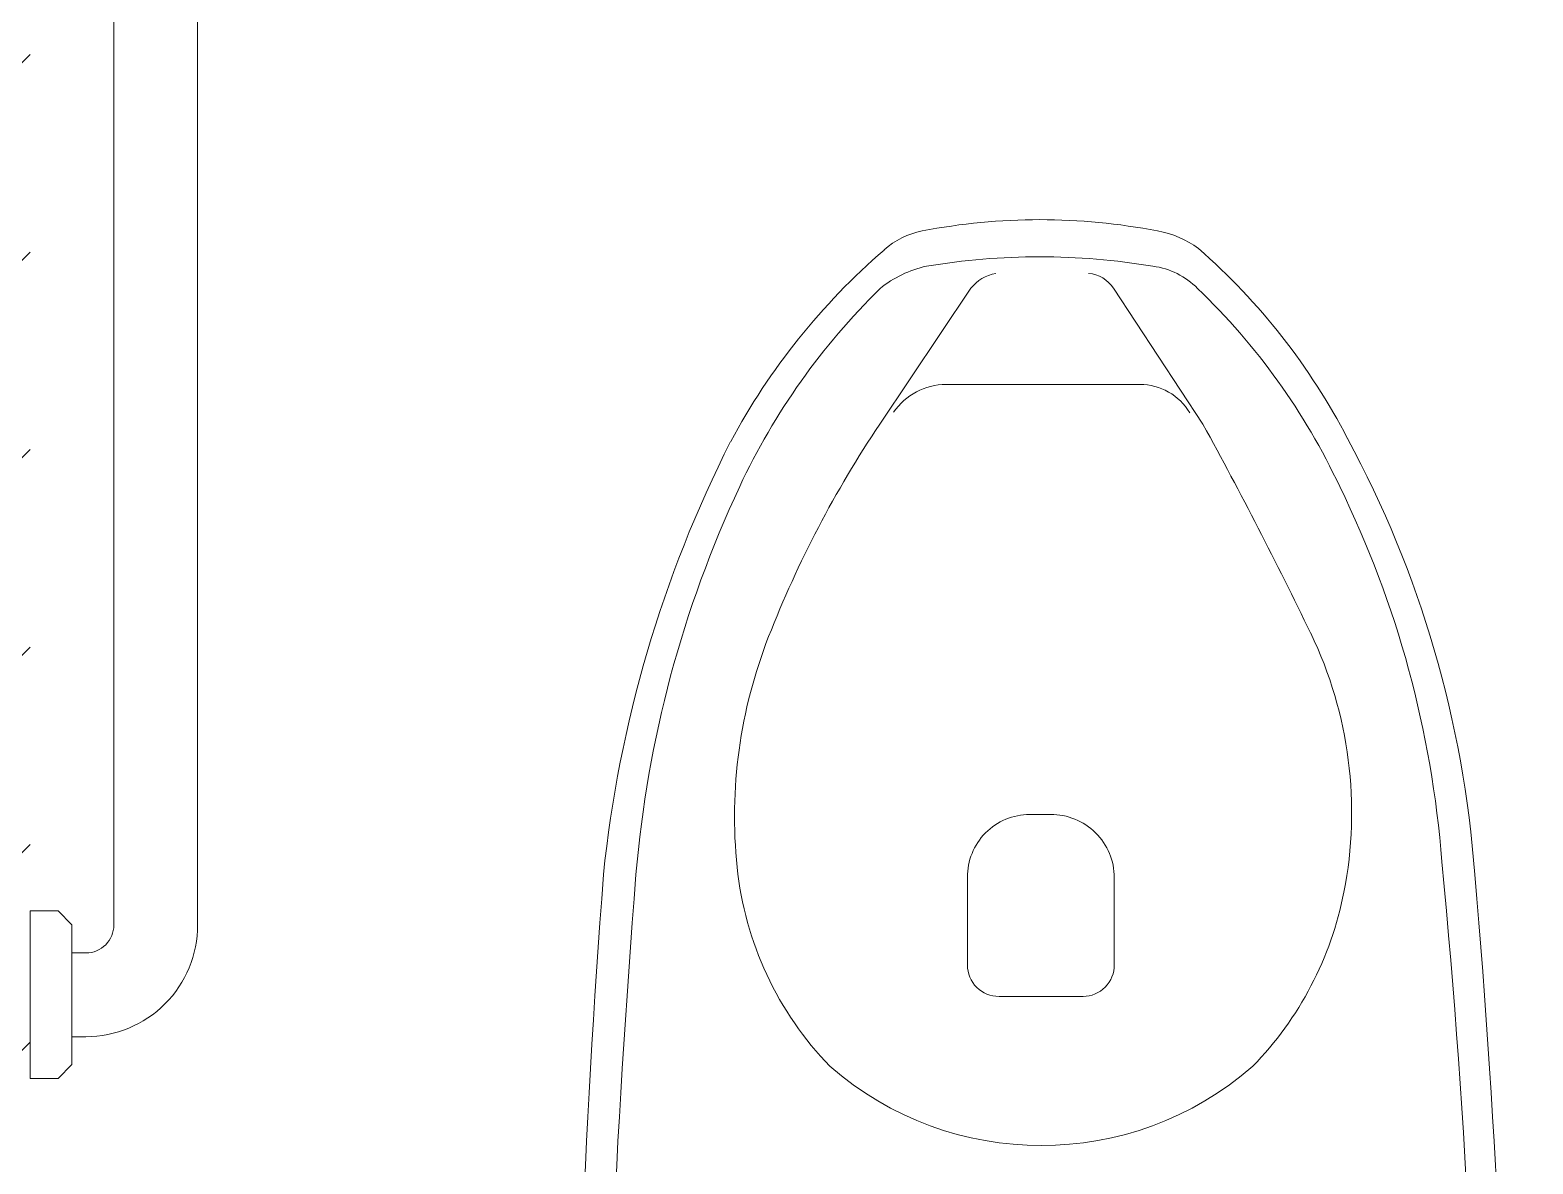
# Model space of a CAD drawing. Header units: inches. Extents: x -2978 to 4308, y -21 to 2608.
# Drawn here: x 871.29 to 898.19, y 1017.41 to 1037.71 of the extents above; entities that cross this region are included whole.
import ezdxf

# ---------------------------------------------------------------- set-up
doc = ezdxf.new("R2010")
doc.units = ezdxf.units.IN
doc.header["$LTSCALE"] = 0.2
doc.header["$MEASUREMENT"] = 0
doc.header["$PDSIZE"] = 8
doc.layers.get('0').update_dxf_attribs({"color": 20, "linetype": 'CONTINUOUS', "lineweight": 40})
doc.layers.get('Defpoints').update_dxf_attribs({"color": 240, "linetype": 'CONTINUOUS', "lineweight": 0})
for name, color, linetype, lineweight in [('Hatches', 8, 'CONTINUOUS', 5), ('Viewed', 150, 'CONTINUOUS', 9), ('Walls', 7, 'CONTINUOUS', 40)]:
    doc.layers.add(name, color=color, linetype=linetype, lineweight=lineweight)
doc.styles.get("Standard").update_dxf_attribs({"font": 'arial.ttf', "width": 0.8})

# ---------------------------------------------------------------- blocks, each defined once
blk = doc.blocks.new('I_PLUMB_GRAB_42IN + PLATE_P')
at = {"color": 0, "linetype": 'ByBlock', "lineweight": -2}
blk.add_line((0.75, 21.75), (0.75, 20.25), dxfattribs=at)
blk.add_lwpolyline([(0.75, 22.25), (0.5, 22.5), (0, 22.5), (0, 19.5), (0.5, 19.5), (0.75, 19.75), (0.75, 20.25), (1, 20.25, -0.414214), (1.5, 19.75), (1.5, -19.75, -0.414214), (1, -20.25), (0.75, -20.25), (0.75, -19.75), (0.5, -19.5), (0, -19.5), (0, -22.5), (0.5, -22.5), (0.75, -22.25), (0.75, -21.75), (1, -21.75, 0.414214), (3, -19.75), (3, 19.75, 0.414214), (1, 21.75), (0.75, 21.75)], format="xyb", close=True, dxfattribs=at)
at = {"layer": 'Defpoints', "color": 0, "linetype": 'ByBlock', "lineweight": -2}
blk.add_point((0, 22.5), dxfattribs=at)
blk = doc.blocks.new('floor plan')
at = {"layer": 'Hatches'}
h = blk.add_hatch(dxfattribs=at)
h.set_pattern_fill('ANSI31', color=256, scale=20, style=0)
h.set_pattern_definition([(45, (267.6333, -330.0607), (-1.767767, 1.767767), [])])
h.paths.add_polyline_path([(70.176, 791.977, 0.887026), (94.004, 791.977), (363.742, 791.978), (363.742, 722.375), (368.742, 722.375), (368.742, 791.978), (369.742, 791.978), (369.742, 908.711), (151.569, 908.711), (151.569, 900.618), (139.742, 900.618), (139.742, 908.711), (32.054, 908.711), (32.054, 900.711), (0, 900.711), (0, 895.711), (60.367, 895.711), (60.367, 900.711), (79.929, 900.711), (79.929, 811.711), (0, 811.711), (0, 805.711), (79.929, 805.711), (79.929, 805.212, 0.278864), (70.633, 796.977), (42.742, 796.977), (42.742, 678.375), (42.742, 547.545), (215.044, 547.545), (363.742, 547.545), (363.742, 365.898), (261.492, 365.898), (261.492, 71.961), (368.742, 71.961), (368.742, 178.773), (385.058, 178.773), (385.058, 183.773), (368.742, 183.773), (368.742, 243.773), (363.117, 243.773), (363.117, 77.586), (267.117, 77.586), (267.117, 288.273), (363.117, 288.273), (363.117, 284.773), (368.742, 284.773), (368.742, 365.898), (368.742, 552.545), (368.742, 622.375), (363.742, 622.375), (363.742, 552.545), (47.742, 552.545), (47.742, 666.375), (145.016, 666.375), (145.016, 601.201), (150.016, 601.201), (150.016, 666.375), (185.038, 666.375), (209.497, 666.375), (209.497, 601.259), (214.497, 601.259), (214.497, 666.375), (298.622, 666.375), (298.622, 601.259), (303.622, 601.259), (303.622, 666.375), (303.746, 666.375), (363.742, 666.375), (363.742, 662.375), (368.742, 662.375), (368.742, 682.375), (363.742, 682.375), (363.742, 678.375), (303.746, 678.375), (303.746, 743.977), (298.746, 743.977), (298.746, 678.375), (214.336, 678.375), (214.336, 742.371), (185.038, 742.371), (185.038, 678.375), (47.742, 678.375), (47.742, 791.977)])
h.paths.add_polyline_path([(85.554, 804.897), (85.554, 900.711), (135.893, 900.711), (135.893, 896.618), (155.569, 896.618), (155.569, 900.711), (360.742, 900.711), (360.742, 797.523), (93.362, 797.523, 0.236234)], flags=16)
h.paths.add_polyline_path([(267.117, 293.898), (267.117, 357.898), (363.117, 357.898), (363.117, 293.898)], flags=16)
h.paths.add_polyline_path([(190.038, 678.375), (190.038, 737.371), (209.336, 737.371), (209.336, 678.375)], flags=16)
at = {"layer": 'Viewed'}
for p, q in [((64.587, 703.022), (62.954, 700.587)), ((68.742, 700.587), (67.139, 703.022)), ((64.141, 701.3), (67.614, 701.3)), ((66.013, 693.603), (65.639, 693.603)), ((64.525, 692.477), (64.525, 690.906)), ((67.154, 690.912), (67.154, 692.471)), ((65.09, 690.346), (66.594, 690.346))]:
    blk.add_line(p, q, dxfattribs=at)
for centre, radius, start, end in [((65.821, 693.207), 11.044, 79.0024, 100.9976), ((63.958, 702.71), 1.36, 100.3332, 132.8161), ((67.635, 702.352), 1.721, 53.3983, 80.1871), ((70.879, 694.606), 12.016, 130.761, 151.8362), ((61.076, 695.036), 11.54, 27.3045, 48.9088), ((64.223, 701.462), 2.003, 102.4978, 129.0597), ((65.818, 691.316), 12.27, 80.4841, 99.5159), ((67.663, 702.051), 1.379, 44.4952, 82.3555), ((65.175, 702.546), 0.757, 100.9251, 141.0236), ((66.639, 702.693), 0.599, 33.3554, 84.696), ((71.513, 694.287), 12.221, 134.4074, 154.8903), ((60.36, 694.388), 11.964, 25.153, 46.1614), ((64.141, 700.165), 1.135, 90, 145.7536), ((67.614, 700.262), 1.038, 30.9018, 90), ((79.396, 689.563), 19.796, 146.1601, 158.6011), ((1.783, 663.691), 76.451, 25.70048, 28.85596), ((80.073, 690.255), 22.182, 153.1364, 174.1184), ((54.302, 691.128), 19.356, 4.1483, 28.3887), ((78.97, 690.799), 20.453, 154.9076, 175.1535), ((54.614, 691.353), 18.458, 4.3585, 26.0983), ((69.202, 693.558), 8.847, 158.6011, 185.8382), ((64.005, 693.637), 7.399, 348.905, 25.7005), ((65.639, 692.488), 1.114, 90, 180.5857), ((66.023, 692.471), 1.131, 0, 90.5296), ((66.358, 693.267), 5.988, 185.8382, 224.1772), ((-67.113, 679.152), 140.79, 359.78542, 5.54502), ((249.445, 677.998), 191.987, 175.65952, 179.81286), ((264.911, 676.26), 206.962, 175.49184, 179.34538), ((-83.13, 678.777), 157.34, 359.94453, 5.01378), ((65.2, 693.402), 6.181, 315.8228, 348.905), ((65.085, 690.906), 0.56, 180, 270.535), ((66.594, 690.906), 0.56, 270, 0.5829), ((65.848, 693.432), 5.756, 228.8891, 311.1109)]:
    blk.add_arc(centre, radius, start, end, dxfattribs=at)
at = {"layer": 'Viewed', "extrusion": (0, 0, -1), "zscale": -1, "rotation": 180}
blk.add_blockref('I_PLUMB_GRAB_42IN + PLATE_P', (-47.742, 711.375), dxfattribs=at)
at = {"layer": 'Viewed', "flags": 8}
for tag, p in [('MODELNUMBER', (65.834, 678.562)), ('TRADENAME', (65.836, 678.562)), ('PRODUCT', (65.838, 678.562)), ('MATERIAL', (65.839, 678.562)), ('MODELNUMBER', (127.691, 678.42)), ('TRADENAME', (127.693, 678.42)), ('PRODUCT', (127.695, 678.42)), ('MATERIAL', (127.696, 678.42)), ('MODELNUMBER', (166.209, 678.375)), ('TRADENAME', (166.211, 678.375)), ('PRODUCT', (166.213, 678.375)), ('MATERIAL', (166.214, 678.375))]:
    blk.add_attdef(tag, p, '', height=0.001, rotation=90, dxfattribs=at)
at = {"layer": 'Viewed', "text_generation_flag": 4, "flags": 8}
for tag, p in [('MODELNUMBER', (66.343, 666.187)), ('TRADENAME', (66.344, 666.187)), ('PRODUCT', (66.346, 666.187)), ('MATERIAL', (66.348, 666.187)), ('MODELNUMBER', (128.188, 666.179)), ('TRADENAME', (128.19, 666.179)), ('PRODUCT', (128.191, 666.179)), ('MATERIAL', (128.193, 666.179))]:
    blk.add_attdef(tag, p, '', height=0.001, rotation=270, dxfattribs=at)

msp = doc.modelspace()

# ---------------------------------------------------------------- block references
at = {"layer": 'Walls'}
msp.add_blockref('floor plan', (823.544, 330.061), dxfattribs=at)

doc.saveas('drawing.dxf')
